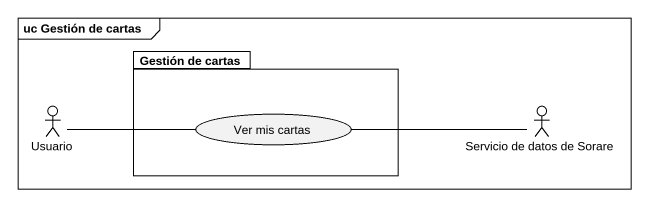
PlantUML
@startuml
mainframe uc Gestión de cartas
package "Gestión de cartas" as Gestión_de_cartas {
  usecase "Ver mis cartas" as Ver_mis_cartas
}
actor Usuario
actor "Servicio de datos de Sorare" as Servicio_de_datos_de_Sorare
Usuario -right- Ver_mis_cartas
Ver_mis_cartas -right- Servicio_de_datos_de_Sorare
@enduml
